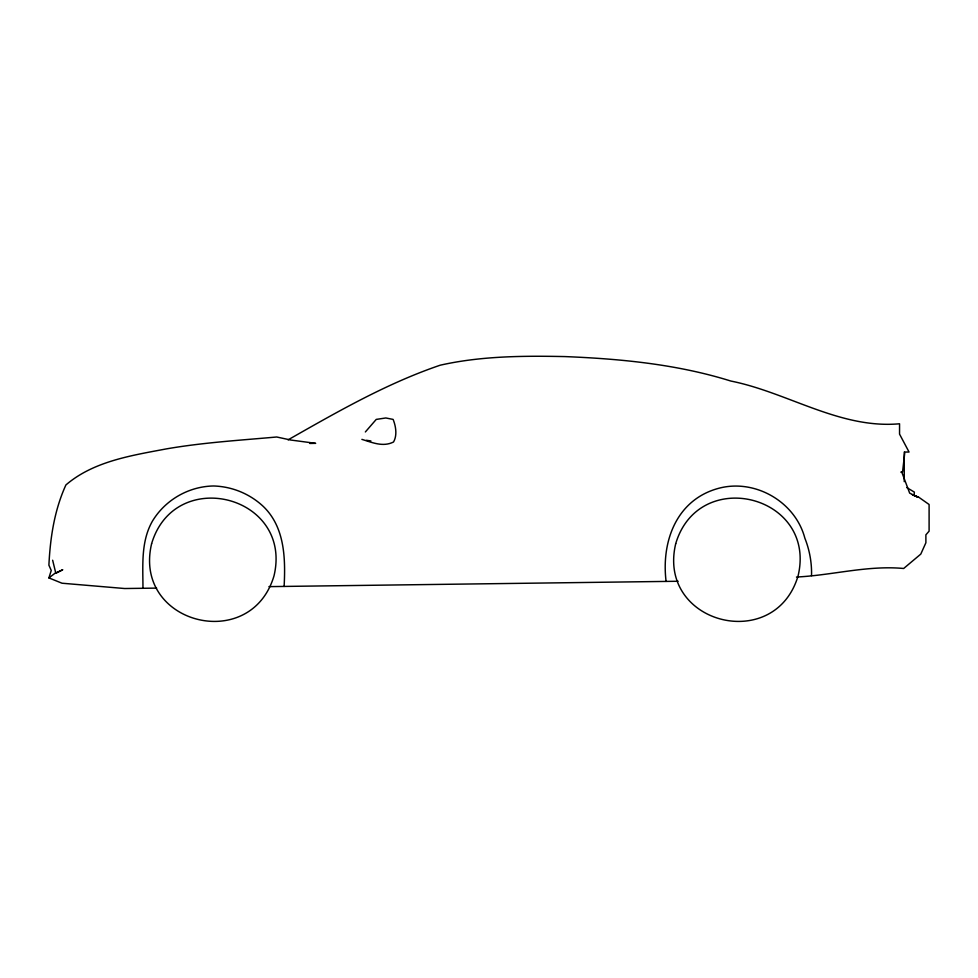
<?xml version="1.0" encoding="UTF-8"?>
<svg xmlns="http://www.w3.org/2000/svg" width="978" height="978" viewBox="0 0 978 978"><rect width="100%" height="100%" fill="white"/><g stroke="black" fill="none" stroke-linecap="round" stroke-linejoin="round"><path stroke-width="1.47" d="M811.532 575.614C811.899 562.839 809.576 550.015 804.845 538.144C795.261 501.628 754.771 478.425 718.402 488.377C676.446 499.795 661.189 541.506 666.091 581.421M156.614 588.108L124.671 588.524L62.005 583.218L48.9 577.912L51.247 570.467L48.9 565.174C50.245 537.68 54.377 510.198 65.905 484.954C93.509 461.237 131.59 455.491 166.187 448.926C202.752 442.557 239.793 440.308 276.713 436.995L290.747 440.027L315.662 443.34L309.781 443.462M365.356 431.958L376.249 419.403L385.821 417.973L393.119 419.403C395.858 426.274 397.374 435.308 393.535 441.995C382.899 447.349 372.178 442.447 361.884 439.379M48.912 577.912L54.927 573.316L62.751 569.746L55.832 573.316L52.653 560.235M288.143 439.868L290.747 438.327C338.975 410.907 387.484 383.131 440.21 365.197C480.993 356.004 523.157 355.735 564.771 356.579C620.773 358.828 677.106 364.244 730.835 381.041C787.742 392.41 840.041 429.146 899.552 423.78L899.552 434.122L909.051 452.044L904.846 452.044L902.535 472.129L900.799 472.129M796.471 577.032C832.4 575.296 867.449 565.137 903.66 568.487L920.787 554.098L925.885 542.766L925.885 534.832L929.1 531.164L929.1 504.501L918.929 497.337L914.137 495.308L914.332 492.093L906.765 487.582M268.938 586.629L678.133 581.262M366.408 440.283L370.894 440.956M912.376 494.856L918.244 497.337L909.662 493.132L901.789 472.129M904.247 452.044L904.247 481.641M284.121 586.433C285.552 558.609 284.904 527.386 263.449 506.592C249.891 493.841 232.153 486.518 213.534 485.98C188.717 486.396 165.221 499.892 152.409 521.176C140.746 541.629 142.947 565.663 142.959 588.291M151.614 543.695C132.58 623.927 250.808 654.025 274.011 575.834C293.045 495.601 174.817 465.504 151.614 543.695M675.712 543.695C656.678 623.927 774.906 654.025 798.097 575.834C817.143 495.601 698.915 465.504 675.712 543.695"/></g></svg>
